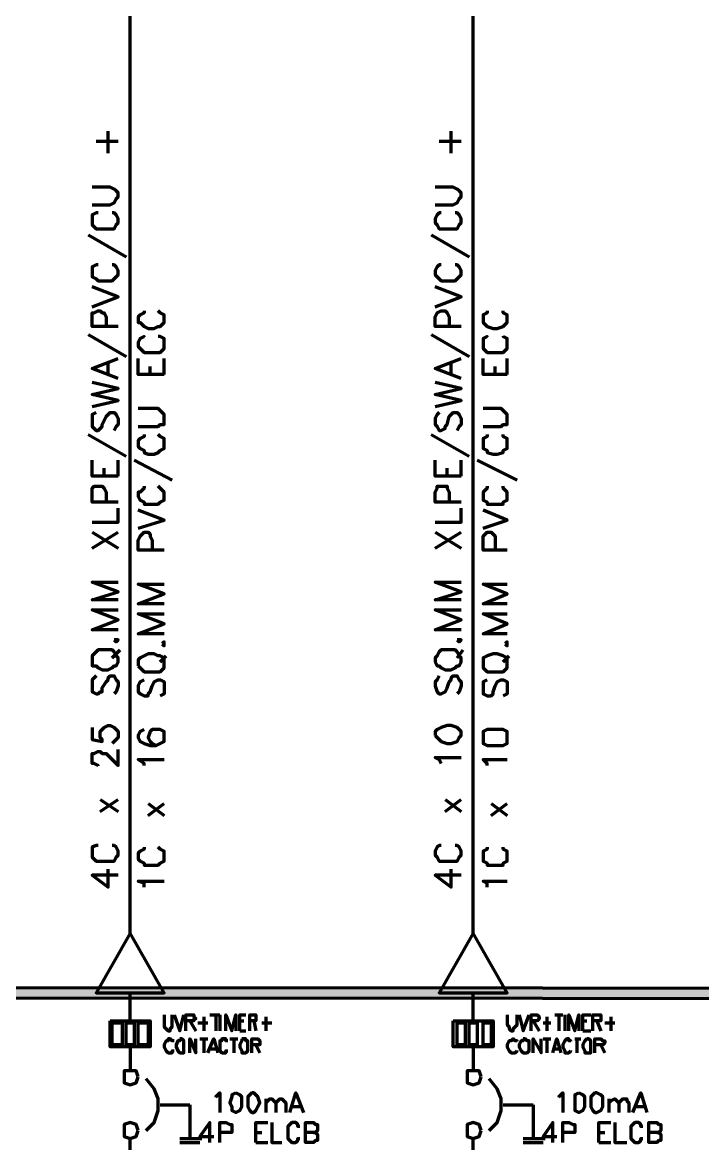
# Model space of a CAD drawing. Header units: inches. Extents: x 16 to 776, y 37 to 575.
# Drawn here: x 236.5 to 293.3, y 309.6 to 403.2 of the extents above; entities that cross this region are included whole.
import ezdxf

# ---------------------------------------------------------------- set-up
doc = ezdxf.new("R2010")
doc.units = ezdxf.units.IN
doc.header["$MEASUREMENT"] = 0
doc.layers.add('H', color=7, linetype='CONTINUOUS', lineweight=100)
doc.layers.add('P', color=250, linetype='CONTINUOUS', lineweight=100)

msp = doc.modelspace()

# ---------------------------------------------------------------- hatches: boundary and pattern name
at = {"layer": 'H', "linetype": 'Continuous'}
for points in [[(83.833, 322.667), (83.833, 321.833), (378, 322.5)], [(83.833, 321.833), (378, 322.5), (378, 321.667)]]:
    msp.add_hatch(color=0, dxfattribs=at).paths.add_polyline_path(points)

# ---------------------------------------------------------------- linework, layer by layer
at = {"layer": 'P', "color": 0, "linetype": 'Continuous'}
for points in [[(245.5, 327.167), (245.5, 494.667)], [(274.167, 327.167), (274.167, 494.667)], [(243.667, 392.333), (243.667, 394.167)], [(272.333, 392.333), (272.333, 394.167)], [(242.667, 393.333), (244.5, 393.333)], [(271.333, 393.333), (273.167, 393.333)], [(242.333, 388), (243.833, 388), (244.167, 388.167), (244.333, 388.5), (244.5, 388.667), (244.5, 389), (244.333, 389.167), (244.167, 389.333), (243.833, 389.5), (242.333, 389.5)], [(271, 388), (272.5, 388), (272.833, 388.167), (273, 388.5), (273.167, 388.667), (273.167, 389), (273, 389.167), (272.833, 389.333), (272.5, 389.5), (271, 389.5)], [(242.833, 387.333), (242.667, 387.333), (242.333, 387.167), (242.333, 386.833), (242.333, 386.5), (242.333, 386.333), (242.667, 386), (242.833, 386), (243.167, 386), (243.667, 386), (244, 386), (244.167, 386), (244.333, 386.333), (244.5, 386.5), (244.5, 386.833), (244.333, 387.167), (244.167, 387.333), (244, 387.333)], [(271.5, 387.333), (271.333, 387.333), (271.167, 387.167), (271, 386.833), (271, 386.5), (271.167, 386.333), (271.333, 386), (271.5, 386), (271.833, 386), (272.333, 386), (272.667, 386), (272.833, 386), (273, 386.333), (273.167, 386.5), (273.167, 386.833), (273, 387.167), (272.833, 387.333), (272.667, 387.333)], [(242, 385.5), (245.167, 383.667)], [(270.667, 385.5), (273.833, 383.667)], [(242.833, 383), (242.667, 383), (242.333, 382.833), (242.333, 382.5), (242.333, 382.167), (242.333, 382), (242.667, 381.833), (242.833, 381.667), (243.167, 381.667), (243.667, 381.667), (244, 381.667), (244.167, 381.833), (244.333, 382), (244.5, 382.167), (244.5, 382.5), (244.333, 382.833), (244.167, 383), (244, 383)], [(271.5, 383), (271.333, 383), (271.167, 382.833), (271, 382.5), (271, 382.167), (271.167, 382), (271.333, 381.833), (271.5, 381.667), (271.833, 381.667), (272.333, 381.667), (272.667, 381.667), (272.833, 381.833), (273, 382), (273.167, 382.167), (273.167, 382.5), (273, 382.833), (272.833, 383), (272.667, 383)], [(242.333, 379.5), (244.5, 380.333), (242.333, 381.167)], [(271, 379.5), (273.167, 380.333), (271, 381.167)], [(244.5, 377.833), (242.333, 377.833), (242.333, 378.667), (242.333, 379), (242.5, 379), (242.833, 379.167), (243, 379.167), (243.167, 379), (243.333, 379), (243.5, 378.667), (243.5, 377.833)], [(246.667, 379.167), (246.667, 379), (246.333, 378.833), (246.167, 378.667), (246.167, 378.167), (246.333, 378.167), (246.667, 377.833), (246.667, 377.833), (247, 377.667), (247.5, 377.667), (247.833, 377.833), (248, 377.833), (248.333, 378.167), (248.333, 378.167), (248.333, 378.667), (248.333, 378.833), (248, 379), (247.833, 379.167)], [(273.167, 377.833), (271, 377.833), (271, 378.667), (271.167, 379), (271.167, 379), (271.5, 379.167), (271.833, 379.167), (272, 379), (272, 379), (272.167, 378.667), (272.167, 377.833)], [(275.333, 379.167), (275.333, 379), (275, 378.833), (275, 378.667), (275, 378.167), (275, 378.167), (275.333, 377.833), (275.333, 377.833), (275.833, 377.667), (276.167, 377.667), (276.667, 377.833), (276.667, 377.833), (277, 378.167), (277, 378.167), (277, 378.667), (277, 378.833), (276.667, 379), (276.667, 379.167)], [(242, 377.167), (245.167, 375.333)], [(246.667, 377), (246.667, 377), (246.333, 376.833), (246.167, 376.5), (246.167, 376.167), (246.333, 376), (246.667, 375.667), (246.667, 375.667), (247, 375.667), (247.5, 375.667), (247.833, 375.667), (248, 375.667), (248.333, 376), (248.333, 376.167), (248.333, 376.5), (248.333, 376.833), (248, 377), (247.833, 377)], [(270.667, 377.167), (273.833, 375.333)], [(275.333, 377), (275.333, 377), (275, 376.833), (275, 376.5), (275, 376.167), (275, 376), (275.333, 375.667), (275.333, 375.667), (275.833, 375.667), (276.167, 375.667), (276.667, 375.667), (276.667, 375.667), (277, 376), (277, 376.167), (277, 376.5), (277, 376.833), (276.667, 377), (276.667, 377)], [(244.5, 373.5), (242.333, 374.333), (244.5, 375.167)], [(243.667, 373.833), (243.667, 374.833)], [(248.333, 373.833), (246.167, 373.833), (246.167, 375.167)], [(248.333, 373.833), (248.333, 375.167)], [(273.167, 373.5), (271, 374.333), (273.167, 375.167)], [(272.333, 373.833), (272.333, 374.833)], [(277, 373.833), (275, 373.833), (275, 375.167)], [(277, 373.833), (277, 375.167)], [(247.167, 373.833), (247.167, 374.5)], [(276, 373.833), (276, 374.5)], [(242.333, 371.167), (244.5, 371.667), (242.333, 372.167), (244.5, 372.667), (242.333, 373.167)], [(271, 371.167), (273.167, 371.667), (271, 372.167), (273.167, 372.667), (271, 373.167)], [(246.167, 369.5), (247.833, 369.5), (248, 369.667), (248.333, 369.667), (248.333, 370), (248.333, 370.333), (248.333, 370.5), (248, 370.833), (247.833, 371), (246.167, 371)], [(275, 369.5), (276.5, 369.5), (276.667, 369.667), (277, 369.667), (277, 370), (277, 370.333), (277, 370.5), (276.667, 370.833), (276.5, 371), (275, 371)], [(242.667, 370.667), (242.333, 370.5), (242.333, 370.167), (242.333, 369.667), (242.333, 369.5), (242.667, 369.167), (242.833, 369.167), (243, 369.333), (243.167, 369.5), (243.167, 369.667), (243.5, 370.333), (243.667, 370.5), (243.667, 370.5), (243.833, 370.667), (244.167, 370.667), (244.333, 370.5), (244.5, 370.167), (244.5, 369.667), (244.333, 369.5), (244.167, 369.167)], [(271.333, 370.667), (271.167, 370.5), (271, 370.167), (271, 369.667), (271.167, 369.5), (271.333, 369.167), (271.5, 369.167), (271.833, 369.333), (271.833, 369.5), (272, 369.667), (272.167, 370.333), (272.333, 370.5), (272.333, 370.5), (272.5, 370.667), (272.833, 370.667), (273, 370.5), (273.167, 370.167), (273.167, 369.667), (273, 369.5), (272.833, 369.167)], [(242, 368.833), (245.167, 367)], [(246.667, 368.833), (246.667, 368.667), (246.333, 368.5), (246.167, 368.333), (246.167, 367.833), (246.333, 367.667), (246.667, 367.5), (246.667, 367.333), (247, 367.167), (247.5, 367.167), (247.833, 367.333), (248, 367.5), (248.333, 367.667), (248.333, 367.833), (248.333, 368.333), (248.333, 368.5), (248, 368.667), (247.833, 368.833)], [(270.667, 368.833), (273.833, 367)], [(275.333, 368.833), (275.333, 368.667), (275, 368.5), (275, 368.333), (275, 367.833), (275, 367.667), (275.333, 367.5), (275.333, 367.333), (275.833, 367.167), (276.167, 367.167), (276.667, 367.333), (276.667, 367.5), (277, 367.667), (277, 367.833), (277, 368.333), (277, 368.5), (276.667, 368.667), (276.667, 368.833)], [(244.5, 365.333), (242.333, 365.333), (242.333, 366.667)], [(244.5, 365.333), (244.5, 366.667)], [(245.833, 366.667), (249, 365)], [(273.167, 365.333), (271, 365.333), (271, 366.667)], [(273.167, 365.333), (273.167, 366.667)], [(274.5, 366.667), (277.833, 365)], [(243.333, 365.333), (243.333, 366)], [(272, 365.333), (272, 366)], [(244.5, 363.167), (242.333, 363.167), (242.333, 364), (242.333, 364.333), (242.5, 364.5), (242.833, 364.5), (243, 364.5), (243.167, 364.5), (243.333, 364.333), (243.5, 364), (243.5, 363.167)], [(246.667, 364.5), (246.667, 364.333), (246.333, 364), (246.167, 364), (246.167, 363.667), (246.333, 363.333), (246.667, 363.167), (246.667, 363), (247, 363), (247.5, 363), (247.833, 363), (248, 363.167), (248.333, 363.333), (248.333, 363.667), (248.333, 364), (248.333, 364), (248, 364.333), (247.833, 364.5)], [(273.167, 363.167), (271, 363.167), (271, 364), (271.167, 364.333), (271.167, 364.5), (271.5, 364.5), (271.833, 364.5), (272, 364.5), (272, 364.333), (272.167, 364), (272.167, 363.167)], [(275.333, 364.5), (275.333, 364.333), (275, 364), (275, 364), (275, 363.667), (275, 363.333), (275.333, 363.167), (275.333, 363), (275.833, 363), (276.167, 363), (276.667, 363), (276.667, 363.167), (277, 363.333), (277, 363.667), (277, 364), (277, 364), (276.667, 364.333), (276.667, 364.5)], [(242.333, 361.5), (244.5, 361.5), (244.5, 362.667)], [(246.167, 361), (248.333, 361.667), (246.167, 362.5)], [(271, 361.5), (273.167, 361.5), (273.167, 362.667)], [(275, 361), (277, 361.667), (275, 362.5)], [(242.333, 359.333), (244.5, 360.667)], [(242.333, 360.667), (244.5, 359.333)], [(248.333, 359.167), (246.167, 359.167), (246.167, 360), (246.333, 360.333), (246.5, 360.5), (246.667, 360.667), (247, 360.667), (247.167, 360.5), (247.167, 360.333), (247.333, 360), (247.333, 359.167)], [(271, 359.333), (273.167, 360.667)], [(271, 360.667), (273.167, 359.333)], [(277, 359.167), (275, 359.167), (275, 360), (275, 360.333), (275.167, 360.5), (275.333, 360.667), (275.667, 360.667), (275.833, 360.5), (276, 360.333), (276, 360), (276, 359.167)], [(244.5, 355), (242.333, 355), (244.5, 355.667), (242.333, 356.5), (244.5, 356.5)], [(248.333, 354.667), (246.167, 354.667), (248.333, 355.5), (246.167, 356.333), (248.333, 356.333)], [(273.167, 355), (271, 355), (273.167, 355.667), (271, 356.5), (273.167, 356.5)], [(277, 354.667), (275, 354.667), (277, 355.5), (275, 356.333), (277, 356.333)], [(244.5, 352.5), (242.333, 352.5), (244.5, 353.333), (242.333, 354.167), (244.5, 354.167)], [(273.167, 352.5), (271, 352.5), (273.167, 353.333), (271, 354.167), (273.167, 354.167)], [(248.333, 352.167), (246.167, 352.167), (248.333, 353), (246.167, 353.833), (248.333, 353.833)], [(277, 352.167), (275, 352.167), (277, 353), (275, 353.833), (277, 353.833)], [(244.167, 351.667), (244.333, 351.5), (244.5, 351.667), (244.333, 351.667), (244.167, 351.667)], [(248.167, 351.333), (248.333, 351.167), (248.333, 351.333), (248.333, 351.5), (248.167, 351.333)], [(272.833, 351.667), (273, 351.5), (273.167, 351.667), (273, 351.667), (272.833, 351.667)], [(276.833, 351.333), (277, 351.167), (277, 351.333), (277, 351.5), (276.833, 351.333)], [(242.333, 349.833), (242.333, 349.5), (242.667, 349.5), (242.833, 349.333), (243.167, 349.167), (243.667, 349.167), (244, 349.333), (244.167, 349.5), (244.333, 349.5), (244.5, 349.833), (244.5, 350.167), (244.333, 350.333), (244.167, 350.667), (244, 350.833), (243.667, 350.833), (243.167, 350.833), (242.833, 350.833), (242.667, 350.667), (242.333, 350.333), (242.333, 350.167), (242.333, 349.833)], [(244, 350.167), (244.667, 350.833)], [(246.167, 349.5), (246.333, 349.333), (246.667, 349), (246.667, 349), (247, 349), (247.5, 349), (247.833, 349), (248, 349), (248.333, 349.333), (248.333, 349.5), (248.333, 350), (248.333, 350.167), (248, 350.333), (247.833, 350.333), (247.5, 350.5), (247, 350.5), (246.667, 350.333), (246.667, 350.333), (246.333, 350.167), (246.167, 350), (246.167, 349.5)], [(248, 349.833), (248.5, 350.333)], [(271, 349.833), (271.167, 349.5), (271.333, 349.5), (271.5, 349.333), (271.833, 349.167), (272.333, 349.167), (272.667, 349.333), (272.833, 349.5), (273, 349.5), (273.167, 349.833), (273.167, 350.167), (273, 350.333), (272.833, 350.667), (272.667, 350.833), (272.333, 350.833), (271.833, 350.833), (271.5, 350.833), (271.333, 350.667), (271.167, 350.333), (271, 350.167), (271, 349.833)], [(272.833, 350.167), (273.333, 350.833)], [(275, 349.5), (275, 349.333), (275.333, 349), (275.333, 349), (275.833, 349), (276.167, 349), (276.667, 349), (276.667, 349), (277, 349.333), (277, 349.5), (277, 350), (277, 350.167), (276.667, 350.333), (276.667, 350.333), (276.167, 350.5), (275.833, 350.5), (275.333, 350.333), (275.333, 350.333), (275, 350.167), (275, 350), (275, 349.5)], [(276.667, 349.833), (277.167, 350.333)], [(242.667, 348.667), (242.333, 348.333), (242.333, 348.167), (242.333, 347.833), (242.333, 347.333), (242.667, 347.167), (242.833, 347.167), (243, 347.333), (243.167, 347.333), (243.167, 347.667), (243.5, 348.167), (243.667, 348.333), (243.667, 348.5), (243.833, 348.667), (244.167, 348.667), (244.333, 348.333), (244.5, 348.167), (244.5, 347.833), (244.333, 347.333), (244.167, 347.167)], [(271.333, 348.667), (271.167, 348.333), (271, 348.167), (271, 347.833), (271.167, 347.333), (271.333, 347.167), (271.5, 347.167), (271.833, 347.333), (271.833, 347.333), (272, 347.667), (272.167, 348.167), (272.333, 348.333), (272.333, 348.5), (272.5, 348.667), (272.833, 348.667), (273, 348.333), (273.167, 348.167), (273.167, 347.833), (273, 347.333), (272.833, 347.167)], [(246.667, 348.333), (246.333, 348.167), (246.167, 347.833), (246.167, 347.333), (246.333, 347.167), (246.667, 347), (246.667, 347), (247, 347), (247, 347.167), (247.167, 347.333), (247.333, 347.833), (247.5, 348.167), (247.5, 348.167), (247.833, 348.333), (248, 348.333), (248.333, 348.167), (248.333, 347.833), (248.333, 347.333), (248.333, 347.167), (248, 347)], [(275.333, 348.333), (275, 348.167), (275, 347.833), (275, 347.333), (275, 347.167), (275.333, 347), (275.333, 347), (275.667, 347), (275.833, 347.167), (275.833, 347.333), (276, 347.833), (276.167, 348.167), (276.167, 348.167), (276.5, 348.333), (276.667, 348.333), (277, 348.167), (277, 347.833), (277, 347.333), (277, 347.167), (276.667, 347)], [(242.333, 344.333), (242.333, 343.333), (243.167, 343.167), (243.167, 343.333), (243, 343.5), (243, 344), (243.167, 344.167), (243.333, 344.333), (243.667, 344.5), (243.833, 344.5), (244.167, 344.333), (244.333, 344.167), (244.5, 344), (244.5, 343.5), (244.333, 343.333), (244.167, 343.167), (244, 343)], [(246.667, 344.167), (246.333, 344), (246.167, 343.667), (246.167, 343.5), (246.333, 343.167), (246.667, 343), (247.167, 342.833), (247.667, 342.833), (248, 343), (248.333, 343.167), (248.333, 343.5), (248.333, 344), (248, 344.167), (247.833, 344.167), (247.667, 344.167), (247.333, 344.167), (247.167, 344), (247, 343.5), (247.167, 343.167), (247.333, 343), (247.667, 342.833)], [(271, 343.667), (271.167, 343.5), (271.5, 343.167), (272, 343), (272.333, 343), (272.833, 343.167), (273, 343.5), (273.167, 343.667), (273.167, 344), (273, 344.167), (272.833, 344.333), (272.333, 344.5), (272, 344.5), (271.5, 344.333), (271.167, 344.167), (271, 344), (271, 343.667)], [(275, 343.5), (275, 343), (275.333, 342.833), (275.833, 342.833), (276.167, 342.833), (276.667, 342.833), (277, 343), (277, 343.5), (277, 343.5), (277, 344), (276.667, 344.167), (276.167, 344.167), (275.833, 344.167), (275.333, 344.167), (275, 344), (275, 343.5), (275, 343.5)], [(242.833, 341.167), (242.833, 341.167), (242.5, 341.333), (242.333, 341.333), (242.333, 341.667), (242.333, 342), (242.333, 342.167), (242.5, 342.167), (242.833, 342.333), (243, 342.333), (243.167, 342.167), (243.5, 342.167), (244.5, 341.167), (244.5, 342.5)], [(246.667, 341.167), (246.667, 341.333), (246.167, 341.667), (248.333, 341.667)], [(271.5, 341.333), (271.333, 341.667), (271, 341.833), (273.167, 341.833)], [(275.333, 341.167), (275.333, 341.333), (275, 341.667), (277, 341.667)], [(243, 337.333), (244.5, 338.333)], [(243, 338.333), (244.5, 337.333)], [(271.833, 337.333), (273.167, 338.333)], [(271.833, 338.333), (273.167, 337.333)], [(247, 337), (248.333, 338)], [(247, 338), (248.333, 337)], [(275.667, 337), (277, 338)], [(275.667, 338), (277, 337)], [(242.833, 334.5), (242.667, 334.5), (242.333, 334.333), (242.333, 334), (242.333, 333.667), (242.333, 333.5), (242.667, 333.167), (242.833, 333.167), (243.167, 333.167), (243.667, 333.167), (244, 333.167), (244.167, 333.167), (244.333, 333.5), (244.5, 333.667), (244.5, 334), (244.333, 334.333), (244.167, 334.5), (244, 334.5)], [(271.5, 334.5), (271.333, 334.5), (271.167, 334.333), (271, 334), (271, 333.667), (271.167, 333.5), (271.333, 333.167), (271.5, 333.167), (271.833, 333.167), (272.333, 333.167), (272.667, 333.167), (272.833, 333.167), (273, 333.5), (273.167, 333.667), (273.167, 334), (273, 334.333), (272.833, 334.5), (272.667, 334.5)], [(246.667, 334.333), (246.667, 334.167), (246.333, 334), (246.167, 333.833), (246.167, 333.333), (246.333, 333.167), (246.667, 333), (246.667, 332.833), (247, 332.833), (247.5, 332.833), (247.833, 332.833), (248, 333), (248.333, 333.167), (248.333, 333.333), (248.333, 333.833), (248.333, 334), (248, 334.167), (247.833, 334.333)], [(275.333, 334.333), (275.333, 334.167), (275, 334), (275, 333.833), (275, 333.333), (275, 333.167), (275.333, 333), (275.333, 332.833), (275.833, 332.833), (276.167, 332.833), (276.667, 332.833), (276.667, 333), (277, 333.167), (277, 333.333), (277, 333.833), (277, 334), (276.667, 334.167), (276.667, 334.333)], [(244.5, 332), (242.333, 332), (243.667, 331), (243.667, 332.5)], [(273.167, 332), (271, 332), (272.333, 331), (272.333, 332.5)], [(246.667, 331), (246.667, 331.333), (246.167, 331.5), (248.333, 331.5)], [(275.333, 331), (275.333, 331.333), (275, 331.5), (277, 331.5)], [(245.5, 327.167), (242.667, 322.167), (248.333, 322.167), (245.5, 327.167)], [(274.167, 327.167), (271.333, 322.167), (277, 322.167), (274.167, 327.167)], [(83.833, 322.667), (83.833, 321.833), (378, 321.667), (378, 322.5), (83.833, 322.667)], [(245.5, 319.833), (245.5, 322.167)], [(274.167, 319.833), (274.167, 322.167)], [(243.833, 319.833), (247.167, 319.833), (247.167, 317.667), (243.833, 317.667), (243.833, 319.833)], [(244, 319.667), (244.833, 319.667), (244.833, 317.833), (244, 317.833), (244, 319.667)], [(245.167, 319.667), (245.833, 319.667), (245.833, 317.833), (245.167, 317.833), (245.167, 319.667)], [(246.167, 319.667), (247, 319.667), (247, 317.833), (246.167, 317.833), (246.167, 319.667)], [(248.333, 320.333), (248.333, 319.5), (248.333, 319.333), (248.5, 319.167), (248.667, 319), (248.833, 319), (248.833, 319.167), (249, 319.333), (249, 319.5), (249, 320.333)], [(249.167, 320.333), (249.667, 319), (250, 320.333)], [(250.167, 319), (250.167, 320.333), (250.667, 320.333), (250.833, 320.333), (250.833, 320.167), (251, 320), (251, 320), (250.833, 320), (250.833, 319.833), (250.667, 319.833), (250.167, 319.833)], [(250.5, 319.833), (251, 319)], [(251.167, 319.667), (252, 319.667)], [(251.667, 320.167), (251.667, 319)], [(252.167, 320.333), (253, 320.333)], [(252.667, 320.333), (252.667, 319)], [(253, 320.333), (253, 319)], [(253.5, 319), (253.5, 320.333), (254, 319), (254.333, 320.333), (254.333, 319)], [(254.667, 319), (254.667, 320.333), (255.167, 320.333)], [(254.667, 319.833), (255, 319.833)], [(255.5, 319), (255.5, 320.333), (255.833, 320.333), (256, 320.333), (256, 320.167), (256, 320), (256, 320), (256, 319.833), (255.833, 319.833), (255.5, 319.833)], [(255.833, 319.833), (256, 319)], [(256.5, 319.667), (257.333, 319.667)], [(256.833, 320.167), (256.833, 319)], [(272.5, 319.833), (275.833, 319.833), (275.833, 317.667), (272.5, 317.667), (272.5, 319.833)], [(272.833, 319.667), (273.5, 319.667), (273.5, 317.833), (272.833, 317.833), (272.833, 319.667)], [(273.833, 319.667), (274.5, 319.667), (274.5, 317.833), (273.833, 317.833), (273.833, 319.667)], [(275, 319.667), (275.667, 319.667), (275.667, 317.833), (275, 317.833), (275, 319.667)], [(277, 320.333), (277, 319.5), (277.167, 319.333), (277.167, 319.167), (277.333, 319), (277.5, 319), (277.5, 319.167), (277.667, 319.333), (277.833, 319.5), (277.833, 320.333)], [(278, 320.333), (278.333, 319), (278.833, 320.333)], [(279, 319), (279, 320.333), (279.333, 320.333), (279.5, 320.333), (279.667, 320.167), (279.667, 320), (279.667, 320), (279.5, 319.833), (279.333, 319.833), (279, 319.833)], [(279.167, 319.833), (279.667, 319)], [(280, 319.667), (280.667, 319.667)], [(280.333, 320.167), (280.333, 319)], [(281, 320.333), (281.667, 320.333)], [(281.333, 320.333), (281.333, 319)], [(281.833, 320.333), (281.833, 319)], [(282.167, 319), (282.167, 320.333), (282.667, 319), (283, 320.333), (283, 319)], [(283.333, 319), (283.333, 320.333), (284, 320.333)], [(283.333, 319.833), (283.667, 319.833)], [(284.167, 319), (284.167, 320.333), (284.667, 320.333), (284.833, 320.333), (284.833, 320.167), (284.833, 320), (284.833, 320), (284.833, 320), (284.833, 319.833), (284.667, 319.833), (284.167, 319.833)], [(284.5, 319.833), (284.833, 319)], [(285.167, 319.667), (286, 319.667)], [(285.667, 320.167), (285.667, 319)], [(254.667, 319), (255.167, 319)], [(283.333, 319), (284, 319)], [(245.5, 317.667), (245.5, 315.667)], [(249.167, 318.167), (249, 318.167), (248.833, 318.333), (248.667, 318.333), (248.667, 318.167), (248.5, 318.167), (248.5, 318.167), (248.333, 317.833), (248.333, 317.667), (248.5, 317.333), (248.5, 317.333), (248.667, 317.167), (248.833, 317.167), (249, 317.167), (249, 317.333), (249.167, 317.333)], [(249.667, 318.333), (249.667, 318.167), (249.5, 318.167), (249.5, 318.167), (249.333, 317.833), (249.333, 317.667), (249.5, 317.333), (249.5, 317.333), (249.667, 317.167), (249.667, 317.167), (249.833, 317.167), (250, 317.167), (250, 317.333), (250, 317.333), (250, 317.667), (250, 317.833), (250, 318.167), (250, 318.167), (250, 318.167), (249.833, 318.333), (249.667, 318.333)], [(250.5, 317.167), (250.5, 318.333), (251, 317.167), (251, 318.333)], [(251.333, 318.333), (252, 318.333)], [(251.667, 318.333), (251.667, 317.167)], [(252, 317.167), (252.5, 318.333), (252.833, 317.167)], [(253.667, 318.167), (253.5, 318.167), (253.5, 318.333), (253.167, 318.333), (253.167, 318.167), (253, 318.167), (253, 318.167), (253, 317.833), (253, 317.667), (253, 317.333), (253, 317.333), (253.167, 317.167), (253.5, 317.167), (253.5, 317.167), (253.5, 317.333), (253.667, 317.333)], [(253.833, 318.333), (254.5, 318.333)], [(254.167, 318.333), (254.167, 317.167)], [(254.833, 318.333), (254.833, 318.167), (254.833, 318.167), (254.833, 318.167), (254.667, 317.833), (254.667, 317.667), (254.833, 317.333), (254.833, 317.333), (254.833, 317.167), (255.167, 317.167), (255.167, 317.167), (255.333, 317.333), (255.333, 317.333), (255.333, 317.667), (255.333, 317.833), (255.333, 318.167), (255.333, 318.167), (255.167, 318.167), (255.167, 318.333), (254.833, 318.333)], [(255.667, 317.167), (255.667, 318.333), (256.167, 318.333), (256.333, 318.167), (256.333, 318.167), (256.333, 318), (256.333, 317.833), (256.167, 317.833), (255.667, 317.833)], [(256, 317.833), (256.333, 317.167)], [(274.167, 317.667), (274.167, 315.667)], [(277.833, 318.167), (277.833, 318.167), (277.667, 318.167), (277.5, 318.333), (277.5, 318.333), (277.333, 318.167), (277.167, 318.167), (277.167, 318.167), (277, 317.833), (277, 317.667), (277.167, 317.333), (277.167, 317.333), (277.333, 317.167), (277.5, 317.167), (277.5, 317.167), (277.667, 317.167), (277.833, 317.333), (277.833, 317.333)], [(278.333, 318.333), (278.333, 318.167), (278.167, 318.167), (278.167, 318.167), (278, 317.833), (278, 317.667), (278.167, 317.333), (278.167, 317.333), (278.333, 317.167), (278.333, 317.167), (278.5, 317.167), (278.667, 317.167), (278.833, 317.333), (278.833, 317.333), (278.833, 317.667), (278.833, 317.833), (278.833, 318.167), (278.833, 318.167), (278.667, 318.167), (278.5, 318.333), (278.333, 318.333)], [(279.167, 317.167), (279.167, 318.333), (279.833, 317.167), (279.833, 318.333)], [(280, 318.333), (280.667, 318.333)], [(280.333, 318.333), (280.333, 317.167)], [(280.833, 317.167), (281.167, 318.333), (281.5, 317.167)], [(282.333, 318.167), (282.333, 318.167), (282.167, 318.167), (282.167, 318.333), (282, 318.333), (281.833, 318.167), (281.833, 318.167), (281.833, 318.167), (281.667, 317.833), (281.667, 317.667), (281.833, 317.333), (281.833, 317.333), (281.833, 317.167), (282, 317.167), (282.167, 317.167), (282.167, 317.167), (282.333, 317.333), (282.333, 317.333)], [(282.667, 318.333), (283.167, 318.333)], [(282.833, 318.333), (282.833, 317.167)], [(283.667, 318.333), (283.5, 318.167), (283.5, 318.167), (283.5, 318.167), (283.333, 317.833), (283.333, 317.667), (283.5, 317.333), (283.5, 317.333), (283.5, 317.167), (283.667, 317.167), (283.833, 317.167), (284, 317.167), (284, 317.333), (284, 317.333), (284, 317.667), (284, 317.833), (284, 318.167), (284, 318.167), (284, 318.167), (283.833, 318.333), (283.667, 318.333)], [(284.333, 317.167), (284.333, 318.333), (284.833, 318.333), (285, 318.167), (285.167, 318.167), (285.167, 318), (285, 317.833), (284.833, 317.833), (284.333, 317.833)], [(284.833, 317.833), (285.167, 317.167)], [(252.167, 317.5), (252.667, 317.5)], [(281, 317.5), (281.333, 317.5)], [(246.167, 315.167), (246, 315.667), (245.5, 315.667), (245, 315.667), (245, 315.167), (245, 314.667), (245.5, 314.5), (246, 314.667), (246.167, 315.167)], [(274.833, 315.167), (274.667, 315.667), (274.167, 315.667), (273.667, 315.667), (273.667, 315.167), (273.667, 314.667), (274.167, 314.5), (274.667, 314.667), (274.833, 315.167)], [(246.833, 310.667), (247.5, 311.333), (247.833, 312.333), (247.833, 313.333), (247.5, 314.167), (246.833, 315)], [(275.5, 310.667), (276.167, 311.333), (276.5, 312.333), (276.5, 313.333), (276.167, 314.167), (275.5, 315)], [(252.667, 313.5), (252.667, 313.5), (253, 313.833), (253, 312.167)], [(254.333, 313.833), (254, 313.667), (254, 313.5), (253.833, 313), (253.833, 313), (254, 312.667), (254, 312.333), (254.333, 312.167), (254.333, 312.167), (254.667, 312.333), (254.833, 312.667), (254.833, 313), (254.833, 313), (254.833, 313.5), (254.667, 313.667), (254.333, 313.833), (254.333, 313.833)], [(255.667, 313.833), (255.5, 313.667), (255.333, 313.5), (255.333, 313), (255.333, 313), (255.333, 312.667), (255.5, 312.333), (255.667, 312.167), (255.833, 312.167), (256, 312.333), (256.167, 312.667), (256.333, 313), (256.333, 313), (256.167, 313.5), (256, 313.667), (255.833, 313.833), (255.667, 313.833)], [(258.833, 312.167), (259.333, 313.833), (260, 312.167)], [(281.333, 313.5), (281.333, 313.5), (281.667, 313.833), (281.667, 312.167)], [(283, 313.833), (282.667, 313.667), (282.667, 313.5), (282.667, 313), (282.667, 313), (282.667, 312.667), (282.667, 312.333), (283, 312.167), (283, 312.167), (283.333, 312.333), (283.5, 312.667), (283.5, 313), (283.5, 313), (283.5, 313.5), (283.333, 313.667), (283, 313.833), (283, 313.833)], [(284.333, 313.833), (284.167, 313.667), (284, 313.5), (284, 313), (284, 313), (284, 312.667), (284.167, 312.333), (284.333, 312.167), (284.5, 312.167), (284.833, 312.333), (285, 312.667), (285, 313), (285, 313), (285, 313.5), (284.833, 313.667), (284.5, 313.833), (284.333, 313.833)], [(287.5, 312.167), (288.167, 313.833), (288.667, 312.167)], [(256.833, 313.333), (256.833, 312.167)], [(256.833, 313), (257, 313.167), (257.167, 313.333), (257.333, 313.333), (257.5, 313.167), (257.667, 313), (257.667, 312.167)], [(257.667, 313), (257.833, 313.167), (258, 313.333), (258.167, 313.333), (258.333, 313.167), (258.5, 313), (258.5, 312.167)], [(285.5, 313.333), (285.5, 312.167)], [(285.5, 313), (285.667, 313.167), (286, 313.333), (286, 313.333), (286.167, 313.167), (286.333, 313), (286.333, 312.167)], [(286.333, 313), (286.5, 313.167), (286.667, 313.333), (287, 313.333), (287, 313.167), (287.167, 313), (287.167, 312.167)], [(248, 312.833), (250.5, 312.833)], [(250.5, 312.833), (250.5, 310)], [(259, 312.667), (259.667, 312.667)], [(276.667, 312.833), (279.167, 312.833)], [(279.167, 312.833), (279.167, 310)], [(287.833, 312.667), (288.5, 312.667)], [(246.167, 310.667), (246, 311.167), (245.5, 311.333), (245, 311.167), (245, 310.667), (245, 310.167), (245.5, 310), (246, 310.167), (246.167, 310.667)], [(252.167, 309.667), (252.167, 311.333), (251.333, 310.167), (252.5, 310.167)], [(253, 309.667), (253, 311.333), (253.5, 311.333), (253.833, 311.167), (254, 311.167), (254, 311), (254, 310.667), (254, 310.5), (253.833, 310.5), (253.5, 310.5), (253, 310.5)], [(256, 309.667), (256, 311.333), (257, 311.333)], [(257.333, 311.333), (257.333, 309.667), (258.167, 309.667)], [(259.667, 311), (259.5, 311), (259.5, 311.167), (259.333, 311.333), (259, 311.333), (258.833, 311.167), (258.667, 311), (258.667, 311), (258.667, 310.667), (258.667, 310.333), (258.667, 310), (258.667, 310), (258.833, 309.833), (259, 309.667), (259.333, 309.667), (259.5, 309.833), (259.5, 310), (259.667, 310)], [(260.833, 310.5), (261, 310.5), (261.167, 310.333), (261.167, 310.167), (261.167, 310), (261.167, 309.833), (261, 309.833), (260.833, 309.667), (260.167, 309.667), (260.167, 311.333), (260.833, 311.333), (261, 311.167), (261.167, 311.167), (261.167, 311), (261.167, 310.833), (261.167, 310.667), (261, 310.5), (260.833, 310.5), (260.167, 310.5)], [(274.833, 310.667), (274.667, 311.167), (274.167, 311.333), (273.667, 311.167), (273.667, 310.667), (273.667, 310.167), (274.167, 310), (274.667, 310.167), (274.833, 310.667)], [(280.833, 309.667), (280.833, 311.333), (280, 310.167), (281.167, 310.167)], [(281.667, 309.667), (281.667, 311.333), (282.167, 311.333), (282.5, 311.167), (282.667, 311.167), (282.667, 311), (282.667, 310.667), (282.667, 310.5), (282.5, 310.5), (282.167, 310.5), (281.667, 310.5)], [(284.667, 309.667), (284.667, 311.333), (285.667, 311.333)], [(286, 311.333), (286, 309.667), (287, 309.667)], [(288.333, 311), (288.167, 311), (288.167, 311.167), (288, 311.333), (287.667, 311.333), (287.5, 311.167), (287.333, 311), (287.333, 311), (287.333, 310.667), (287.333, 310.333), (287.333, 310), (287.333, 310), (287.5, 309.833), (287.667, 309.667), (288, 309.667), (288.167, 309.833), (288.167, 310), (288.333, 310)], [(289.5, 310.5), (289.667, 310.5), (289.833, 310.333), (289.833, 310.167), (289.833, 310), (289.833, 309.833), (289.667, 309.833), (289.5, 309.667), (288.833, 309.667), (288.833, 311.333), (289.5, 311.333), (289.667, 311.167), (289.833, 311.167), (289.833, 311), (289.833, 310.833), (289.833, 310.667), (289.667, 310.5), (289.5, 310.5), (288.833, 310.5)], [(256, 310.5), (256.5, 310.5)], [(284.667, 310.5), (285.167, 310.5)], [(245.5, 301), (245.5, 310)], [(249.667, 310), (251.5, 310)], [(249.667, 309.667), (251.333, 309.667)], [(256, 309.667), (257, 309.667)], [(274.167, 301), (274.167, 310)], [(278.333, 310), (280.167, 310)], [(278.333, 309.667), (280, 309.667)], [(284.667, 309.667), (285.667, 309.667)]]:
    msp.add_lwpolyline(points, dxfattribs=at)

doc.saveas('drawing.dxf')
